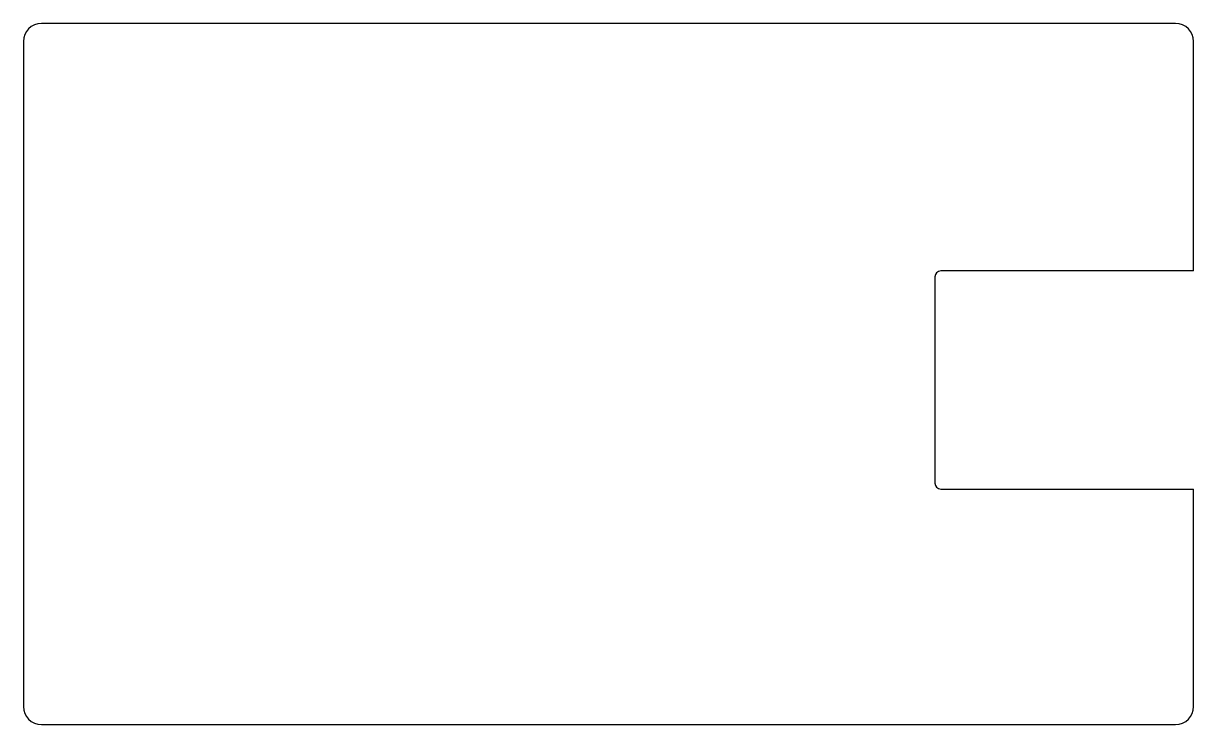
# Model space of a CAD drawing. Header units: millimetres. Extents: x 0.4 to 98.1, y 18.8 to 77.2.
import ezdxf

# ---------------------------------------------------------------- set-up
doc = ezdxf.new("R2010")
doc.units = ezdxf.units.MM

msp = doc.modelspace()

# ---------------------------------------------------------------- linework, layer by layer
at = {"linetype": 'CONTINUOUS'}
for p, q in [((96.6, 77.25), (1.9, 77.25)), ((0.4, 75.75), (0.4, 20.25)), ((98.1, 56.6), (98.1, 75.75)), ((76.5, 56.1), (76.5, 38.9)), ((98.1, 56.6), (77, 56.6)), ((77, 38.4), (98.1, 38.4)), ((98.1, 20.25), (98.1, 38.4)), ((1.9, 18.75), (96.6, 18.75))]:
    msp.add_line(p, q, dxfattribs=at)
for centre, radius, start, end in [((1.9, 75.75), 1.5, 90, 180), ((96.6, 75.75), 1.5, 0, 90), ((77, 56.1), 0.5, 90, 180), ((77, 38.9), 0.5, 180, 270), ((1.9, 20.25), 1.5, 180, 270), ((96.6, 20.25), 1.5, 270, 360)]:
    msp.add_arc(centre, radius, start, end, dxfattribs=at)

doc.saveas('drawing.dxf')
